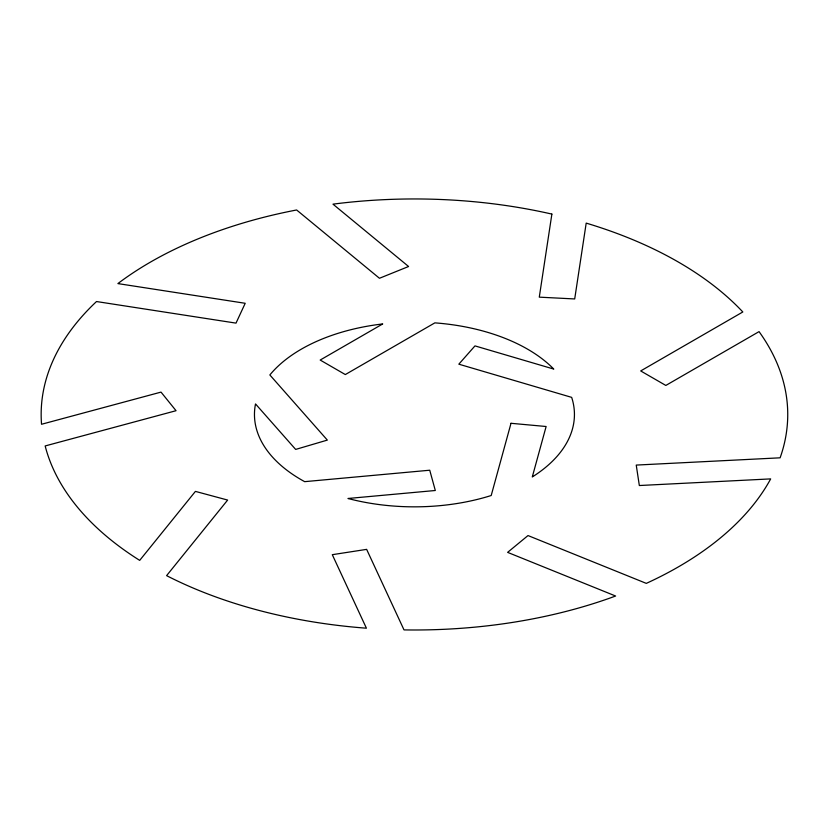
<?xml version="1.0" encoding="UTF-8"?>
<svg xmlns="http://www.w3.org/2000/svg" width="829" height="829" viewBox="0 0 829 829"><rect width="100%" height="100%" fill="white"/><g stroke="black" fill="none" stroke-linecap="round" stroke-linejoin="round"><path stroke-width="1.24" d="M551.876 214.089L539.285 297.155L574.704 298.948L586.196 223.115A373.288 215.519 0 0 1 742.815 311.973L640.693 370.936L665.832 385.444L759.053 331.621A373.288 215.519 0 0 1 780.11 457.815L636.237 465.079L639.335 485.525L770.669 478.893A373.288 215.519 0 0 1 646.309 583.378L528.011 535.555L507.617 552.363L615.605 596.02A373.288 215.519 0 0 1 404.013 629.905L366.636 549.368L332.294 554.684L366.418 628.195A373.288 215.519 0 0 1 166.598 575.637L227.633 500.063L195.416 491.39L139.697 560.373A373.288 215.519 0 0 1 45.16 445.95L176.049 410.707L161.023 392.107L41.543 424.272A373.288 215.519 0 0 1 96.506 301.538L236.006 323.123L245.208 303.29L117.873 283.591A373.288 215.519 0 0 1 296.627 209.975L379.464 278.275L408.583 266.503L332.968 204.152A373.288 215.519 0 0 1 551.876 214.089M511.006 423.298L491.203 495.514A159.987 92.361 0 0 1 347.962 498.488L435.308 490.499L429.743 470.219L304.668 481.659A159.987 92.361 0 0 1 255.508 403.93L295.663 449.422L327.341 440.095L269.85 374.957A159.987 92.361 0 0 1 382.708 323.942L320.181 360.045L345.32 374.563L434.862 322.864A159.987 92.361 0 0 1 553.772 369.071L474.976 345.89L458.831 364.18L571.668 397.371A159.987 92.361 0 0 1 532.291 476.944L546.124 426.51L511.006 423.298"/></g></svg>
